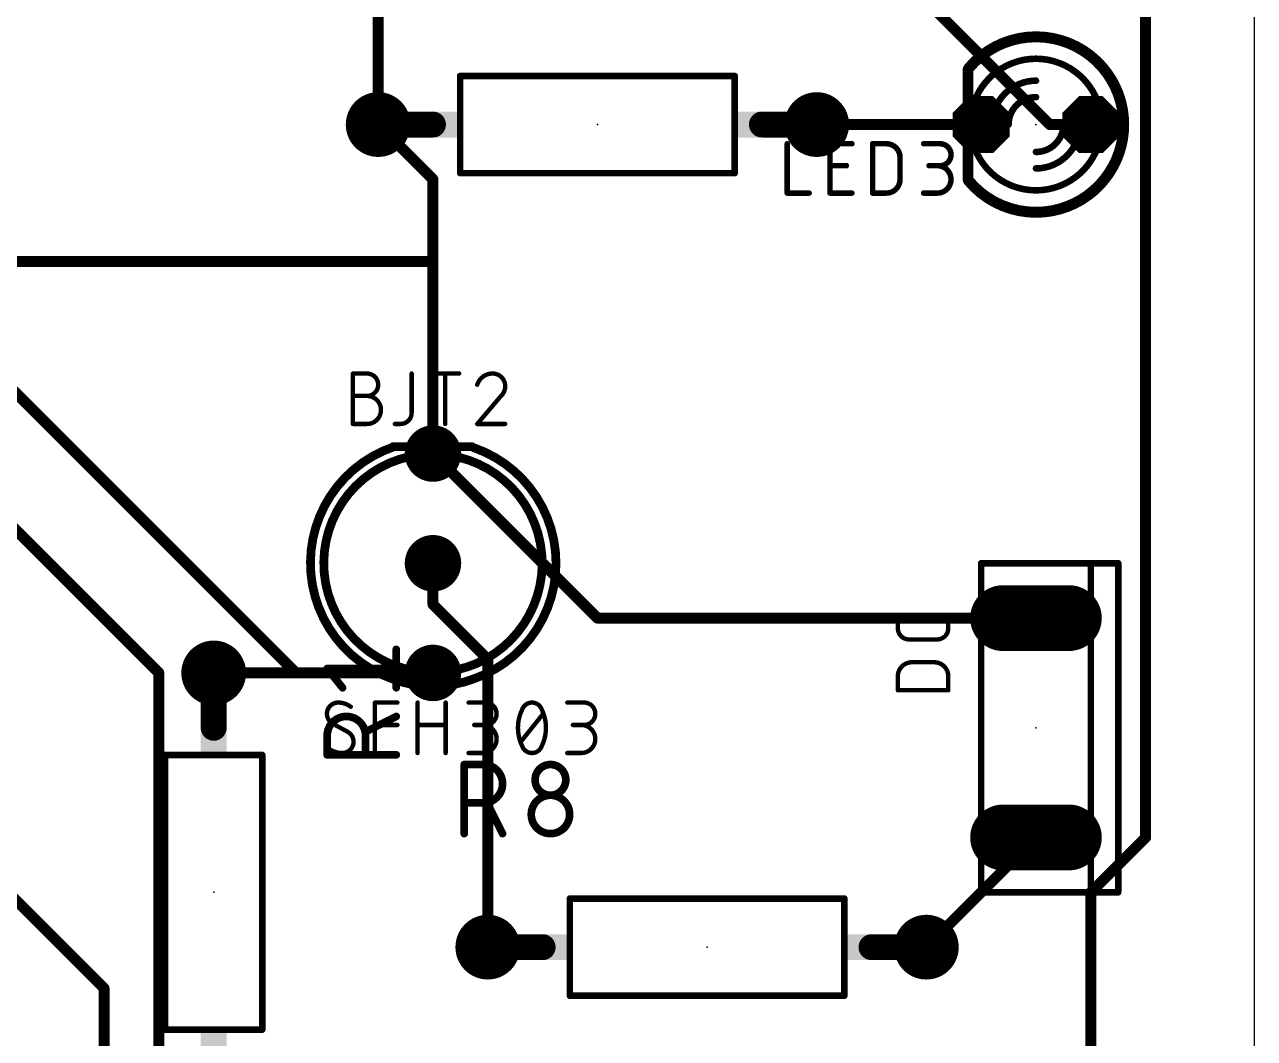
# Model space of a CAD drawing. Extents: x 0 to 84, y -53 to 109.
# Drawn here: x 55.31 to 83.8, y 57.58 to 81.05 of the extents above; entities that cross this region are included whole.
import ezdxf

# ---------------------------------------------------------------- set-up
doc = ezdxf.new("R2010")
doc.units = 0
for name, color, linetype in [('16', 132, 'CONTINUOUS'), ('17', 110, 'CONTINUOUS'), ('20', 31, 'CONTINUOUS'), ('21', 253, 'CONTINUOUS'), ('23', 53, 'CONTINUOUS'), ('25', 253, 'CONTINUOUS'), ('27', 253, 'CONTINUOUS'), ('51', 253, 'CONTINUOUS')]:
    doc.layers.add(name, color=color, linetype=linetype)

# ---------------------------------------------------------------- blocks, each defined once
blk = doc.blocks.new('ROUNDP')
at = {"const_width": 0.5}
blk.add_lwpolyline([(0, -0.25, 1), (0, 0.25, 1), (0, -0.25)], format="xyb", dxfattribs=at)
blk = doc.blocks.new('RECT')
blk.add_solid([(-0.5, -0.5), (0.5, -0.5), (-0.5, 0.5), (0.5, 0.5)])
blk = doc.blocks.new('LONGP100')
at = {"const_width": 1}
blk.add_lwpolyline([(-0.5, 0), (0.5, 0)], dxfattribs=at)
at = {"const_width": 0.5}
for points in [[(-0.5, 0.25, 1), (-0.5, -0.25)], [(0.5, -0.25, 1), (0.5, 0.25)]]:
    blk.add_lwpolyline(points, format="xyb", dxfattribs=at)
blk = doc.blocks.new('OCTAGONP')
at = {"const_width": 0.5}
blk.add_lwpolyline([(-0.25, -0.1036), (-0.25, 0.1036), (-0.1036, 0.25), (0.1036, 0.25), (0.25, 0.1036), (0.25, -0.1036), (0.1036, -0.25), (-0.1036, -0.25), (-0.25, -0.1036), (-0.25, 0.1036)], dxfattribs=at)

msp = doc.modelspace()

# ---------------------------------------------------------------- linework, layer by layer
at = {"layer": '16', "const_width": 0.254}
for points in [[(81.28, 89.2175), (81.28, 62.23)], [(63.5, 78.74), (63.5, 83.82)], [(75.2475, 82.55), (79.0575, 78.74)], [(63.5, 78.74), (64.77, 77.47)], [(73.66, 78.74), (77.47, 78.74)], [(79.0575, 78.74), (80.01, 78.74)], [(64.77, 77.47), (64.77, 75.565)], [(64.77, 75.565), (54.61, 75.565)], [(64.77, 75.565), (64.77, 71.12)], [(61.595, 66.04), (53.34, 74.295)], [(58.42, 66.04), (53.34, 71.12)], [(64.77, 71.12), (68.58, 67.31)], [(64.77, 67.6275), (64.77, 68.58)], [(66.04, 66.3575), (64.77, 67.6275)], [(68.58, 67.31), (78.74, 67.31)], [(66.04, 59.69), (66.04, 66.3575)], [(58.42, 55.245), (58.42, 66.04)], [(59.69, 66.04), (61.595, 66.04)], [(61.595, 66.04), (64.77, 66.04)], [(52.07, 63.8175), (57.15, 58.7375)], [(78.74, 62.23), (76.2, 59.69)], [(81.28, 62.23), (80.01, 60.96)], [(80.01, 60.96), (80.01, 57.15)], [(57.15, 58.7375), (57.15, 53.34)]]:
    msp.add_lwpolyline(points, dxfattribs=at)
at = {"layer": '16', "const_width": 0.127}
for points in [[(63.5449, 78.7849, 1), (63.4551, 78.6951)], [(63.4365, 78.74, 1), (63.5635, 78.74)], [(73.66, 78.8035, 1), (73.66, 78.6765)], [(77.47, 78.6765, 1), (77.47, 78.8035)], [(79.0575, 78.8035, 1), (79.0575, 78.6765)], [(79.0126, 78.6951, 1), (79.1024, 78.7849)], [(80.01, 78.6765, 1), (80.01, 78.8035)], [(64.8335, 77.47, 1), (64.7065, 77.47)], [(64.7251, 77.4251, 1), (64.8149, 77.5149)], [(64.8335, 75.565, 1), (64.7065, 75.565)], [(64.7065, 75.565, 1), (64.8335, 75.565)], [(64.77, 75.5015, 1), (64.77, 75.6285)], [(64.8149, 71.1649, 1), (64.7251, 71.0751)], [(64.7065, 71.12, 1), (64.8335, 71.12)], [(64.8335, 68.58, 1), (64.7065, 68.58)], [(64.8149, 67.6724, 1), (64.7251, 67.5826)], [(64.7065, 67.6275, 1), (64.8335, 67.6275)], [(68.58, 67.3735, 1), (68.58, 67.2465)], [(68.5351, 67.2651, 1), (68.6249, 67.3549)], [(78.74, 67.2465, 1), (78.74, 67.3735)], [(66.1035, 66.3575, 1), (65.9765, 66.3575)], [(65.9951, 66.3126, 1), (66.0849, 66.4024)], [(58.4835, 66.04, 1), (58.3565, 66.04)], [(58.3751, 65.9951, 1), (58.4649, 66.0849)], [(59.69, 66.1035, 1), (59.69, 65.9765)], [(61.595, 66.1035, 1), (61.595, 65.9765)], [(61.5501, 65.9951, 1), (61.6399, 66.0849)], [(61.595, 65.9765, 1), (61.595, 66.1035)], [(64.77, 65.9765, 1), (64.77, 66.1035)], [(78.7849, 62.1851, 1), (78.6951, 62.2749)], [(81.2165, 62.23, 1), (81.3435, 62.23)], [(81.3249, 62.1851, 1), (81.2351, 62.2749)], [(80.0735, 60.96, 1), (79.9465, 60.96)], [(79.9651, 61.0049, 1), (80.0549, 60.9151)], [(65.9765, 59.69, 1), (66.1035, 59.69)], [(76.1551, 59.7349, 1), (76.2449, 59.6451)], [(57.2135, 58.7375, 1), (57.0865, 58.7375)], [(57.1051, 58.6926, 1), (57.1949, 58.7824)]]:
    msp.add_lwpolyline(points, format="xyb", dxfattribs=at)
at = {"layer": '20'}
msp.add_line((83.8, 0), (83.8, 102.54), dxfattribs=at)
at = {"layer": '21'}
for points, const_width in [([(78.74, 80.772, 0.2206), (77.1888, 80.0526)], 0.254), ([(80.5043, 79.7482, 0.2691), (78.74, 80.772)], 0.254), ([(78.74, 80.8355, 1), (78.74, 80.7085)], 0.127), ([(78.74, 80.7085, 1), (78.74, 80.8355)], 0.127), ([(77.1403, 80.0936, 1), (77.2373, 80.0116)], 0.127), ([(78.74, 80.264, 0.2315), (77.537, 79.6756)], 0.1524), ([(79.943, 79.6756, 0.2315), (78.74, 80.264)], 0.1524), ([(78.74, 80.3021, 1), (78.74, 80.2259)], 0.0762), ([(78.74, 80.2259, 1), (78.74, 80.3021)], 0.0762), ([(65.4, 79.9031, 1), (65.4, 79.8269)], 0.0762), ([(65.4381, 79.865, 1), (65.3619, 79.865)], 0.0762), ([(71.7981, 79.865, 1), (71.7219, 79.865)], 0.0762), ([(71.76, 79.8269, 1), (71.76, 79.9031)], 0.0762), ([(80.4492, 79.7167, 1), (80.5594, 79.7797)], 0.127), ([(77.5069, 79.699, 1), (77.5671, 79.6522)], 0.0762), ([(79.9129, 79.6522, 1), (79.9731, 79.699)], 0.0762), ([(77.4999, 77.8542, 0.2422), (78.74, 77.216)], 0.1524), ([(77.5309, 77.8763, 1), (77.4689, 77.8321)], 0.0762), ([(78.74, 76.708, 0.277), (80.5329, 77.7838)], 0.254), ([(78.74, 77.216, 0.2361), (79.9592, 77.8256)], 0.1524), ([(79.9897, 77.8027, 1), (79.9287, 77.8485)], 0.0762), ([(80.5889, 77.7539, 1), (80.4769, 77.8137)], 0.127), ([(65.4, 77.6531, 1), (65.4, 77.5769)], 0.0762), ([(65.3619, 77.615, 1), (65.4381, 77.615)], 0.0762), ([(71.7219, 77.615, 1), (71.7981, 77.615)], 0.0762), ([(71.76, 77.5769, 1), (71.76, 77.6531)], 0.0762), ([(77.179, 77.4391, 0.2226), (78.74, 76.708)], 0.254), ([(77.2278, 77.4798, 1), (77.1302, 77.3984)], 0.127), ([(78.74, 77.2541, 1), (78.74, 77.1779)], 0.0762), ([(78.74, 77.1779, 1), (78.74, 77.2541)], 0.0762), ([(78.74, 76.7715, 1), (78.74, 76.6445)], 0.127), ([(78.74, 76.6445, 1), (78.74, 76.7715)], 0.127), ([(63.87, 71.28, 0.712), (63.82, 65.905)], 0.2032), ([(63.845, 71.3308, 1), (63.845, 71.2292)], 0.1016), ([(63.8862, 71.2318, 1), (63.8538, 71.3282)], 0.1016), ([(63.87, 71.2292, 1), (63.87, 71.3308)], 0.1016), ([(65.72, 65.905, 0.7103), (65.72, 71.255)], 0.2032), ([(65.7367, 71.303, 1), (65.7033, 71.207)], 0.1016), ([(63.77, 70.905, 0.6506), (63.72, 66.28)], 0.2032), ([(63.7901, 70.8583, 1), (63.7499, 70.9517)], 0.1016), ([(65.77, 66.255, 0.6506), (65.82, 70.88)], 0.2032), ([(65.8411, 70.9262, 1), (65.7989, 70.8338)], 0.1016), ([(77.47, 68.6181, 1), (77.47, 68.5419)], 0.0762), ([(77.5081, 68.58, 1), (77.4319, 68.58)], 0.0762), ([(80.0481, 68.58, 1), (79.9719, 68.58)], 0.0762), ([(80.01, 68.6181, 1), (80.01, 68.5419)], 0.0762), ([(80.01, 68.5419, 1), (80.01, 68.6181)], 0.0762), ([(80.6831, 68.58, 1), (80.6069, 68.58)], 0.0762), ([(80.645, 68.5419, 1), (80.645, 68.6181)], 0.0762), ([(63.6989, 66.2338, 1), (63.7411, 66.3262)], 0.1016), ([(65.7499, 66.3017, 1), (65.7901, 66.2083)], 0.1016), ([(63.8029, 65.8572, 1), (63.8371, 65.9528)], 0.1016), ([(65.7033, 65.953, 1), (65.7367, 65.857)], 0.1016), ([(58.6031, 64.14, 1), (58.5269, 64.14)], 0.0762), ([(58.565, 64.1781, 1), (58.565, 64.1019)], 0.0762), ([(60.8531, 64.14, 1), (60.7769, 64.14)], 0.0762), ([(60.815, 64.1019, 1), (60.815, 64.1781)], 0.0762), ([(77.47, 60.9981, 1), (77.47, 60.9219)], 0.0762), ([(77.4319, 60.96, 1), (77.5081, 60.96)], 0.0762), ([(80.01, 60.9981, 1), (80.01, 60.9219)], 0.0762), ([(79.9719, 60.96, 1), (80.0481, 60.96)], 0.0762), ([(80.01, 60.9219, 1), (80.01, 60.9981)], 0.0762), ([(80.6069, 60.96, 1), (80.6831, 60.96)], 0.0762), ([(80.645, 60.9219, 1), (80.645, 60.9981)], 0.0762), ([(67.94, 60.8531, 1), (67.94, 60.7769)], 0.0762), ([(67.9781, 60.815, 1), (67.9019, 60.815)], 0.0762), ([(74.3381, 60.815, 1), (74.2619, 60.815)], 0.0762), ([(74.3, 60.7769, 1), (74.3, 60.8531)], 0.0762), ([(67.94, 58.6031, 1), (67.94, 58.5269)], 0.0762), ([(67.9019, 58.565, 1), (67.9781, 58.565)], 0.0762), ([(74.2619, 58.565, 1), (74.3381, 58.565)], 0.0762), ([(74.3, 58.5269, 1), (74.3, 58.6031)], 0.0762), ([(58.565, 57.8181, 1), (58.565, 57.7419)], 0.0762), ([(60.815, 57.7419, 1), (60.815, 57.8181)], 0.0762), ([(58.5269, 57.78, 1), (58.6031, 57.78)], 0.0762), ([(60.7769, 57.78, 1), (60.8531, 57.78)], 0.0762)]:
    msp.add_lwpolyline(points, format="xyb", dxfattribs=dict(at, const_width=const_width))
for points, const_width in [([(71.76, 79.865), (65.4, 79.865)], 0.1524), ([(65.4, 79.865), (65.4, 77.615)], 0.1524), ([(71.76, 77.615), (71.76, 79.865)], 0.1524), ([(65.4, 77.615), (71.76, 77.615)], 0.1524), ([(63.845, 71.28), (63.87, 71.28)], 0.2032), ([(77.47, 68.58), (80.01, 68.58)], 0.1524), ([(77.47, 68.58), (77.47, 60.96)], 0.1524), ([(80.01, 60.96), (80.01, 68.58)], 0.1524), ([(80.01, 68.58), (80.645, 68.58)], 0.1524), ([(80.645, 60.96), (80.645, 68.58)], 0.1524), ([(58.565, 64.14), (58.565, 57.78)], 0.1524), ([(60.815, 64.14), (58.565, 64.14)], 0.1524), ([(60.815, 57.78), (60.815, 64.14)], 0.1524), ([(80.01, 60.96), (77.47, 60.96)], 0.1524), ([(80.645, 60.96), (80.01, 60.96)], 0.1524), ([(74.3, 60.815), (67.94, 60.815)], 0.1524), ([(67.94, 60.815), (67.94, 58.565)], 0.1524), ([(74.3, 58.565), (74.3, 60.815)], 0.1524), ([(67.94, 58.565), (74.3, 58.565)], 0.1524), ([(58.565, 57.78), (60.815, 57.78)], 0.1524)]:
    msp.add_lwpolyline(points, dxfattribs=dict(at, const_width=const_width))
at = {"layer": '23'}
for p in [(68.58, 78.74), (78.74, 78.74), (64.77, 68.58), (78.74, 64.77), (59.69, 60.96), (71.12, 59.69)]:
    msp.add_point(p, dxfattribs=at)
at = {"layer": '25'}
for points, const_width in [([(72.9767, 78.2955), (72.9767, 77.1525)], 0.127), ([(73.9673, 77.1525), (73.9673, 78.2955)], 0.127), ([(73.9673, 78.2955), (74.4753, 78.2955)], 0.127), ([(74.9554, 77.1525), (74.9554, 78.2955)], 0.127), ([(74.9554, 78.2955), (75.2729, 78.2955)], 0.127), ([(76.1365, 78.2955), (76.5175, 78.2955)], 0.127), ([(73.9673, 77.7875), (74.3483, 77.7875)], 0.127), ([(75.5904, 77.978), (75.5904, 77.47)], 0.127), ([(76.5175, 77.7875), (76.2635, 77.7875)], 0.127), ([(72.9767, 77.1525), (73.4847, 77.1525)], 0.127), ([(74.4753, 77.1525), (73.9673, 77.1525)], 0.127), ([(75.2729, 77.1525), (74.9554, 77.1525)], 0.127), ([(76.1365, 77.1525), (76.454, 77.1525)], 0.127), ([(62.9158, 71.8058), (62.9158, 72.9742)], 0.1016), ([(62.9158, 72.9742), (63.2404, 72.9742)], 0.1016), ([(64.2765, 72.9742), (64.2765, 72.0654)], 0.1016), ([(64.7277, 72.9742), (65.3768, 72.9742)], 0.1016), ([(65.0522, 71.8058), (65.0522, 72.9742)], 0.1016), ([(62.9158, 72.4549), (63.2404, 72.4549)], 0.1016), ([(66.3462, 72.4549), (65.7945, 71.8058)], 0.1016), ([(63.2404, 71.8058), (62.9158, 71.8058)], 0.1016), ([(64.0169, 71.8058), (63.8871, 71.8058)], 0.1016), ([(65.7945, 71.8058), (66.4436, 71.8058)], 0.1016), ([(75.5396, 67.0758), (75.5396, 67.3354)], 0.1016), ([(76.708, 67.3354), (76.708, 67.0758)], 0.1016), ([(63.9191, 65.6971), (63.9191, 66.5861)], 0.1778), ([(76.4484, 66.8161), (75.7992, 66.8161)], 0.1016), ([(62.6745, 65.6971), (62.3189, 66.1416)], 0.1778), ([(62.3189, 66.1416), (63.9191, 66.1416)], 0.1778), ([(75.8642, 66.2874), (76.3834, 66.2874)], 0.1016), ([(75.5396, 65.6383), (75.5396, 65.9629)], 0.1016), ([(76.708, 65.9629), (76.708, 65.6383)], 0.1016), ([(76.708, 65.6383), (75.5396, 65.6383)], 0.1016), ([(63.9191, 65.0331), (63.2079, 64.6775)], 0.1778), ([(62.3189, 64.1441), (62.3189, 64.5886)], 0.1778), ([(63.2079, 64.5886), (63.2079, 64.1441)], 0.1778), ([(63.9191, 64.1441), (62.3189, 64.1441)], 0.1778), ([(65.4939, 62.3189), (65.4939, 63.9191)], 0.1778), ([(65.4939, 63.9191), (65.9384, 63.9191)], 0.1778), ([(65.9384, 63.0301), (65.4939, 63.0301)], 0.1778), ([(66.3829, 62.3189), (66.0273, 63.0301)], 0.1778)]:
    msp.add_lwpolyline(points, dxfattribs=dict(at, const_width=const_width))
for points, const_width in [([(73.0085, 78.2955, 1), (72.945, 78.2955)], 0.0635), ([(73.9991, 78.2955, 1), (73.9356, 78.2955)], 0.0635), ([(73.9673, 78.3273, 1), (73.9673, 78.2638)], 0.0635), ([(74.4753, 78.2638, 1), (74.4753, 78.3273)], 0.0635), ([(74.9871, 78.2955, 1), (74.9236, 78.2955)], 0.0635), ([(74.9554, 78.3273, 1), (74.9554, 78.2638)], 0.0635), ([(75.5904, 77.978, 0.4142), (75.2729, 78.2955)], 0.127), ([(75.2729, 78.3273, 1), (75.2729, 78.2638)], 0.0635), ([(75.2729, 78.2638, 1), (75.2729, 78.3273)], 0.0635), ([(76.1365, 78.3273, 1), (76.1365, 78.2638)], 0.0635), ([(76.5175, 77.7875, 1), (76.5175, 78.2955)], 0.127), ([(76.5175, 78.3273, 1), (76.5175, 78.2638)], 0.0635), ([(76.5175, 78.2638, 1), (76.5175, 78.3273)], 0.0635), ([(73.9673, 77.8193, 1), (73.9673, 77.7558)], 0.0635), ([(74.3483, 77.7558, 1), (74.3483, 77.8193)], 0.0635), ([(75.6222, 77.978, 1), (75.5587, 77.978)], 0.0635), ([(75.5587, 77.978, 1), (75.6222, 77.978)], 0.0635), ([(76.2635, 77.8193, 1), (76.2635, 77.7558)], 0.0635), ([(76.454, 77.8193, 1), (76.454, 77.7558)], 0.0635), ([(76.454, 77.1525, 1), (76.454, 77.7875)], 0.127), ([(76.5175, 77.8193, 1), (76.5175, 77.7558)], 0.0635), ([(76.5175, 77.7558, 1), (76.5175, 77.8193)], 0.0635), ([(75.2729, 77.1525, 0.4142), (75.5904, 77.47)], 0.127), ([(75.6222, 77.47, 1), (75.5587, 77.47)], 0.0635), ([(75.5587, 77.47, 1), (75.6222, 77.47)], 0.0635), ([(72.9767, 77.1843, 1), (72.9767, 77.1208)], 0.0635), ([(73.4847, 77.1208, 1), (73.4847, 77.1843)], 0.0635), ([(73.9673, 77.1843, 1), (73.9673, 77.1208)], 0.0635), ([(74.4753, 77.1208, 1), (74.4753, 77.1843)], 0.0635), ([(74.9554, 77.1843, 1), (74.9554, 77.1208)], 0.0635), ([(75.2729, 77.1843, 1), (75.2729, 77.1208)], 0.0635), ([(75.2729, 77.1208, 1), (75.2729, 77.1843)], 0.0635), ([(76.1365, 77.1843, 1), (76.1365, 77.1208)], 0.0635), ([(76.454, 77.1843, 1), (76.454, 77.1208)], 0.0635), ([(76.454, 77.1208, 1), (76.454, 77.1843)], 0.0635), ([(72.945, 77.1525, 1), (73.0085, 77.1525)], 0.0635), ([(73.9356, 77.1525, 1), (73.9991, 77.1525)], 0.0635), ([(74.9236, 77.1525, 1), (74.9871, 77.1525)], 0.0635), ([(62.9412, 72.9742, 1), (62.8904, 72.9742)], 0.0508), ([(62.9158, 72.9996, 1), (62.9158, 72.9488)], 0.0508), ([(63.2404, 72.4549, 1), (63.2404, 72.9742)], 0.1016), ([(63.2404, 72.9996, 1), (63.2404, 72.9488)], 0.0508), ([(63.2404, 72.9488, 1), (63.2404, 72.9996)], 0.0508), ([(64.3019, 72.9742, 1), (64.2511, 72.9742)], 0.0508), ([(64.7277, 72.9996, 1), (64.7277, 72.9488)], 0.0508), ([(65.0776, 72.9742, 1), (65.0268, 72.9742)], 0.0508), ([(65.3768, 72.9488, 1), (65.3768, 72.9996)], 0.0508), ([(66.1515, 72.9742, 0.3252), (65.7945, 72.7146)], 0.1016), ([(66.4436, 72.6821, 0.4142), (66.1515, 72.9742)], 0.1016), ([(66.1515, 72.9996, 1), (66.1515, 72.9488)], 0.0508), ([(66.1515, 72.9488, 1), (66.1515, 72.9996)], 0.0508), ([(65.7703, 72.7224, 1), (65.8186, 72.7067)], 0.0508), ([(66.3462, 72.4549, 0.2053), (66.4436, 72.6821)], 0.1016), ([(66.469, 72.6821, 1), (66.4182, 72.6821)], 0.0508), ([(66.4182, 72.6821, 1), (66.469, 72.6821)], 0.0508), ([(62.9158, 72.4803, 1), (62.9158, 72.4295)], 0.0508), ([(63.2404, 71.8058, 1), (63.2404, 72.4549)], 0.1016), ([(63.2404, 72.4803, 1), (63.2404, 72.4295)], 0.0508), ([(63.2404, 72.4803, 1), (63.2404, 72.4295)], 0.0508), ([(63.2404, 72.4295, 1), (63.2404, 72.4803)], 0.0508), ([(66.3287, 72.4733, 1), (66.3637, 72.4365)], 0.0508), ([(66.3656, 72.4385, 1), (66.3268, 72.4714)], 0.0508), ([(64.0169, 71.8058, 0.4142), (64.2765, 72.0654)], 0.1016), ([(64.3019, 72.0654, 1), (64.2511, 72.0654)], 0.0508), ([(64.2511, 72.0654, 1), (64.3019, 72.0654)], 0.0508), ([(62.9158, 71.8312, 1), (62.9158, 71.7804)], 0.0508), ([(62.8904, 71.8058, 1), (62.9412, 71.8058)], 0.0508), ([(63.2404, 71.8312, 1), (63.2404, 71.7804)], 0.0508), ([(63.2404, 71.7804, 1), (63.2404, 71.8312)], 0.0508), ([(63.8871, 71.8312, 1), (63.8871, 71.7804)], 0.0508), ([(64.0169, 71.8312, 1), (64.0169, 71.7804)], 0.0508), ([(64.0169, 71.7804, 1), (64.0169, 71.8312)], 0.0508), ([(65.0268, 71.8058, 1), (65.0776, 71.8058)], 0.0508), ([(65.7751, 71.8223, 1), (65.8138, 71.7893)], 0.0508), ([(65.7945, 71.8312, 1), (65.7945, 71.7804)], 0.0508), ([(66.4436, 71.7804, 1), (66.4436, 71.8312)], 0.0508), ([(75.565, 67.3354, 1), (75.5142, 67.3354)], 0.0508), ([(76.7334, 67.3354, 1), (76.6826, 67.3354)], 0.0508), ([(75.5396, 67.0758, 0.4142), (75.7992, 66.8161)], 0.1016), ([(75.565, 67.0758, 1), (75.5142, 67.0758)], 0.0508), ([(75.5142, 67.0758, 1), (75.565, 67.0758)], 0.0508), ([(76.4484, 66.8161, 0.4142), (76.708, 67.0758)], 0.1016), ([(76.7334, 67.0758, 1), (76.6826, 67.0758)], 0.0508), ([(76.6826, 67.0758, 1), (76.7334, 67.0758)], 0.0508), ([(63.9635, 66.5861, 1), (63.8747, 66.5861)], 0.0889), ([(75.7992, 66.8415, 1), (75.7992, 66.7907)], 0.0508), ([(75.7992, 66.7907, 1), (75.7992, 66.8415)], 0.0508), ([(76.4484, 66.8415, 1), (76.4484, 66.7907)], 0.0508), ([(76.4484, 66.7907, 1), (76.4484, 66.8415)], 0.0508), ([(62.3536, 66.1694, 1), (62.2842, 66.1138)], 0.0889), ([(62.3189, 66.186, 1), (62.3189, 66.0971)], 0.0889), ([(63.9191, 66.0971, 1), (63.9191, 66.186)], 0.0889), ([(75.8642, 66.2874, 0.4142), (75.5396, 65.9629)], 0.1016), ([(75.8642, 66.3128, 1), (75.8642, 66.262)], 0.0508), ([(75.8642, 66.262, 1), (75.8642, 66.3128)], 0.0508), ([(76.708, 65.9629, 0.4142), (76.3834, 66.2874)], 0.1016), ([(76.3834, 66.3128, 1), (76.3834, 66.262)], 0.0508), ([(76.3834, 66.262, 1), (76.3834, 66.3128)], 0.0508), ([(75.565, 65.9629, 1), (75.5142, 65.9629)], 0.0508), ([(75.5142, 65.9629, 1), (75.565, 65.9629)], 0.0508), ([(76.7334, 65.9629, 1), (76.6826, 65.9629)], 0.0508), ([(76.6826, 65.9629, 1), (76.7334, 65.9629)], 0.0508), ([(62.6398, 65.6693, 1), (62.7092, 65.7249)], 0.0889), ([(63.8747, 65.6971, 1), (63.9635, 65.6971)], 0.0889), ([(75.5396, 65.6637, 1), (75.5396, 65.6129)], 0.0508), ([(75.5142, 65.6383, 1), (75.565, 65.6383)], 0.0508), ([(76.6826, 65.6383, 1), (76.7334, 65.6383)], 0.0508), ([(76.708, 65.6129, 1), (76.708, 65.6637)], 0.0508), ([(63.2079, 64.5886, 1), (62.3189, 64.5886)], 0.1778), ([(63.939, 64.9933, 1), (63.8992, 65.0728)], 0.0889), ([(62.3634, 64.5886, 1), (62.2745, 64.5886)], 0.0889), ([(63.188, 64.7172, 1), (63.2278, 64.6377)], 0.0889), ([(63.2523, 64.5886, 1), (63.1635, 64.5886)], 0.0889), ([(62.2745, 64.5886, 1), (62.3634, 64.5886)], 0.0889), ([(63.1635, 64.5886, 1), (63.2523, 64.5886)], 0.0889), ([(62.3189, 64.1885, 1), (62.3189, 64.0996)], 0.0889), ([(62.2745, 64.1441, 1), (62.3634, 64.1441)], 0.0889), ([(63.1635, 64.1441, 1), (63.2523, 64.1441)], 0.0889), ([(63.9191, 64.0996, 1), (63.9191, 64.1885)], 0.0889), ([(65.5383, 63.9191, 1), (65.4494, 63.9191)], 0.0889), ([(65.4939, 63.9635, 1), (65.4939, 63.8747)], 0.0889), ([(65.9384, 63.0301, 1), (65.9384, 63.9191)], 0.1778), ([(65.9384, 63.9635, 1), (65.9384, 63.8747)], 0.0889), ([(65.9384, 63.8747, 1), (65.9384, 63.9635)], 0.0889), ([(67.847, 63.5635, 1), (67.1358, 63.5635)], 0.1778), ([(67.1358, 63.5635, 1), (67.847, 63.5635)], 0.1778), ([(67.1803, 63.5635, 1), (67.0914, 63.5635)], 0.0889), ([(67.0914, 63.5635, 1), (67.1803, 63.5635)], 0.0889), ([(67.8915, 63.5635, 1), (67.8026, 63.5635)], 0.0889), ([(67.8026, 63.5635, 1), (67.8915, 63.5635)], 0.0889), ([(67.9359, 62.7634, 1), (67.0469, 62.7634)], 0.1778), ([(65.4939, 63.0746, 1), (65.4939, 62.9857)], 0.0889), ([(65.9384, 63.0746, 1), (65.9384, 62.9857)], 0.0889), ([(65.9384, 62.9857, 1), (65.9384, 63.0746)], 0.0889), ([(66.0671, 63.05, 1), (65.9875, 63.0102)], 0.0889), ([(67.0469, 62.7634, 1), (67.9359, 62.7634)], 0.1778), ([(67.0914, 62.7634, 1), (67.0025, 62.7634)], 0.0889), ([(67.0025, 62.7634, 1), (67.0914, 62.7634)], 0.0889), ([(67.9804, 62.7634, 1), (67.8915, 62.7634)], 0.0889), ([(67.8915, 62.7634, 1), (67.9804, 62.7634)], 0.0889), ([(65.4494, 62.3189, 1), (65.5383, 62.3189)], 0.0889), ([(66.3431, 62.299, 1), (66.4227, 62.3388)], 0.0889)]:
    msp.add_lwpolyline(points, format="xyb", dxfattribs=dict(at, const_width=const_width))
at = {"layer": '27'}
for points, const_width in [([(62.5729, 65.3542, 0.4142), (62.3133, 65.0946)], 0.1016), ([(62.865, 65.2568, 0.1623), (62.5729, 65.3542)], 0.1016), ([(62.5729, 65.3796, 1), (62.5729, 65.3288)], 0.0508), ([(62.5729, 65.3288, 1), (62.5729, 65.3796)], 0.0508), ([(62.8498, 65.2365, 1), (62.8802, 65.2772)], 0.0508), ([(63.4515, 65.3542, 1), (63.4007, 65.3542)], 0.0508), ([(63.4261, 65.3796, 1), (63.4261, 65.3288)], 0.0508), ([(63.9453, 65.3288, 1), (63.9453, 65.3796)], 0.0508), ([(64.4398, 65.3542, 1), (64.389, 65.3542)], 0.0508), ([(65.0889, 65.3542, 1), (65.0381, 65.3542)], 0.0508), ([(65.5955, 65.3796, 1), (65.5955, 65.3288)], 0.0508), ([(65.985, 64.8349, 1), (65.985, 65.3542)], 0.1016), ([(65.985, 65.3796, 1), (65.985, 65.3288)], 0.0508), ([(65.985, 65.3288, 1), (65.985, 65.3796)], 0.0508), ([(67.063, 65.3542, 0.3205), (66.8359, 65.1919)], 0.1016), ([(67.2902, 65.1919, 0.3205), (67.063, 65.3542)], 0.1016), ([(67.063, 65.3796, 1), (67.063, 65.3288)], 0.0508), ([(67.063, 65.3288, 1), (67.063, 65.3796)], 0.0508), ([(67.8815, 65.3796, 1), (67.8815, 65.3288)], 0.0508), ([(68.271, 64.8349, 1), (68.271, 65.3542)], 0.1016), ([(68.271, 65.3796, 1), (68.271, 65.3288)], 0.0508), ([(68.271, 65.3288, 1), (68.271, 65.3796)], 0.0508), ([(62.3133, 65.0946, 0.2656), (62.4431, 64.8674)], 0.1016), ([(62.3387, 65.0946, 1), (62.2879, 65.0946)], 0.0508), ([(62.2879, 65.0946, 1), (62.3387, 65.0946)], 0.0508), ([(66.8359, 65.1919, 0.1139), (66.7385, 64.77)], 0.1016), ([(66.8118, 65.2002, 1), (66.8599, 65.1837)], 0.0508), ([(66.8587, 65.1808, 1), (66.813, 65.2031)], 0.0508), ([(67.3131, 65.2031, 1), (67.2674, 65.1808)], 0.0508), ([(67.3876, 64.77, 0.1139), (67.2902, 65.1919)], 0.1016), ([(67.2662, 65.1837, 1), (67.3143, 65.2002)], 0.0508), ([(67.3425, 65.0787, 1), (67.3029, 65.1104)], 0.0508), ([(62.4552, 64.8897, 1), (62.4309, 64.8451)], 0.0508), ([(62.4302, 64.8455, 1), (62.456, 64.8892)], 0.0508), ([(62.9299, 64.4454, 0.2656), (62.8001, 64.6726)], 0.1016), ([(62.813, 64.6945, 1), (62.7872, 64.6507)], 0.0508), ([(62.7879, 64.6503, 1), (62.8123, 64.6949)], 0.0508), ([(63.4261, 64.8603, 1), (63.4261, 64.8095)], 0.0508), ([(63.9453, 64.8095, 1), (63.9453, 64.8603)], 0.0508), ([(64.4144, 64.8603, 1), (64.4144, 64.8095)], 0.0508), ([(65.0635, 64.8095, 1), (65.0635, 64.8603)], 0.0508), ([(65.7253, 64.8603, 1), (65.7253, 64.8095)], 0.0508), ([(65.92, 64.1858, 1), (65.92, 64.8349)], 0.1016), ([(65.92, 64.8603, 1), (65.92, 64.8095)], 0.0508), ([(65.985, 64.8603, 1), (65.985, 64.8095)], 0.0508), ([(65.985, 64.8095, 1), (65.985, 64.8603)], 0.0508), ([(66.7385, 64.77, 0.1139), (66.8359, 64.3481)], 0.1016), ([(66.7639, 64.77, 1), (66.7131, 64.77)], 0.0508), ([(66.7131, 64.77, 1), (66.7639, 64.77)], 0.0508), ([(67.2902, 64.3481, 0.1139), (67.3876, 64.77)], 0.1016), ([(67.413, 64.77, 1), (67.3622, 64.77)], 0.0508), ([(67.3622, 64.77, 1), (67.413, 64.77)], 0.0508), ([(68.0113, 64.8603, 1), (68.0113, 64.8095)], 0.0508), ([(68.206, 64.1858, 1), (68.206, 64.8349)], 0.1016), ([(68.206, 64.8603, 1), (68.206, 64.8095)], 0.0508), ([(68.271, 64.8603, 1), (68.271, 64.8095)], 0.0508), ([(68.271, 64.8095, 1), (68.271, 64.8603)], 0.0508), ([(62.2808, 64.3481, 0.2), (62.6703, 64.1858)], 0.1016), ([(62.2988, 64.366, 1), (62.2628, 64.3302)], 0.0508), ([(62.6703, 64.1858, 0.4142), (62.9299, 64.4454)], 0.1016), ([(62.9553, 64.4454, 1), (62.9045, 64.4454)], 0.0508), ([(62.9045, 64.4454, 1), (62.9553, 64.4454)], 0.0508), ([(66.7836, 64.4613, 1), (66.8232, 64.4296)], 0.0508), ([(66.8599, 64.3563, 1), (66.8118, 64.3398)], 0.0508), ([(66.8359, 64.3481, 0.3205), (67.063, 64.1858)], 0.1016), ([(67.063, 64.1858, 0.3205), (67.2902, 64.3481)], 0.1016), ([(67.3143, 64.3398, 1), (67.2662, 64.3563)], 0.0508), ([(62.6703, 64.2112, 1), (62.6703, 64.1604)], 0.0508), ([(62.6703, 64.1604, 1), (62.6703, 64.2112)], 0.0508), ([(63.4007, 64.1858, 1), (63.4515, 64.1858)], 0.0508), ([(64.389, 64.1858, 1), (64.4398, 64.1858)], 0.0508), ([(65.0381, 64.1858, 1), (65.0889, 64.1858)], 0.0508), ([(65.5955, 64.2112, 1), (65.5955, 64.1604)], 0.0508), ([(65.92, 64.2112, 1), (65.92, 64.1604)], 0.0508), ([(65.92, 64.1604, 1), (65.92, 64.2112)], 0.0508), ([(66.813, 64.3369, 1), (66.8587, 64.3592)], 0.0508), ([(67.063, 64.2112, 1), (67.063, 64.1604)], 0.0508), ([(67.063, 64.1604, 1), (67.063, 64.2112)], 0.0508), ([(67.2674, 64.3592, 1), (67.3131, 64.3369)], 0.0508), ([(67.8815, 64.2112, 1), (67.8815, 64.1604)], 0.0508), ([(68.206, 64.2112, 1), (68.206, 64.1604)], 0.0508), ([(68.206, 64.1604, 1), (68.206, 64.2112)], 0.0508)]:
    msp.add_lwpolyline(points, format="xyb", dxfattribs=dict(at, const_width=const_width))
at = {"layer": '27', "const_width": 0.1016}
for points in [[(63.4261, 64.1858), (63.4261, 65.3542)], [(63.4261, 65.3542), (63.9453, 65.3542)], [(64.4144, 64.1858), (64.4144, 65.3542)], [(65.0635, 65.3542), (65.0635, 64.1858)], [(65.5955, 65.3542), (65.985, 65.3542)], [(67.8815, 65.3542), (68.271, 65.3542)], [(66.8034, 64.4454), (67.3227, 65.0946)], [(62.8001, 64.6726), (62.4431, 64.8674)], [(63.4261, 64.8349), (63.9453, 64.8349)], [(64.4144, 64.8349), (65.0635, 64.8349)], [(65.985, 64.8349), (65.7253, 64.8349)], [(68.271, 64.8349), (68.0113, 64.8349)], [(65.5955, 64.1858), (65.92, 64.1858)], [(67.8815, 64.1858), (68.206, 64.1858)]]:
    msp.add_lwpolyline(points, dxfattribs=at)
at = {"layer": '51'}
for points, const_width in [([(77.1652, 80.01), (77.1652, 77.47)], 0.254), ([(63.5, 78.74), (64.77, 78.74)], 0.6), ([(72.39, 78.74), (73.66, 78.74)], 0.6), ([(63.87, 71.28), (65.67, 71.28)], 0.2032), ([(59.69, 66.04), (59.69, 64.77)], 0.6), ([(66.04, 59.69), (67.31, 59.69)], 0.6), ([(74.93, 59.69), (76.2, 59.69)], 0.6)]:
    msp.add_lwpolyline(points, dxfattribs=dict(at, const_width=const_width))
for points, const_width in [([(77.2287, 80.01, 1), (77.1017, 80.01)], 0.127), ([(77.5692, 79.7156, 0.1754), (77.216, 78.74)], 0.1524), ([(77.5985, 79.6912, 1), (77.5399, 79.74)], 0.0762), ([(78.74, 79.756, 0.4142), (77.724, 78.74)], 0.1524), ([(78.74, 79.7179, 1), (78.74, 79.7941)], 0.0762), ([(80.264, 78.74, 0.1837), (79.8791, 79.7525)], 0.1524), ([(79.9076, 79.7778, 1), (79.8506, 79.7272)], 0.0762), ([(80.772, 78.74, 0.1388), (80.4706, 79.805)], 0.254), ([(80.5247, 79.8383, 1), (80.4165, 79.7717)], 0.127), ([(78.74, 79.375, 0.4142), (78.105, 78.74)], 0.1524), ([(78.74, 79.3369, 1), (78.74, 79.4131)], 0.0762), ([(63.5, 78.89, 1), (63.5, 78.59)], 0.3), ([(64.77, 78.59, 1), (64.77, 78.89)], 0.3), ([(72.39, 78.89, 1), (72.39, 78.59)], 0.3), ([(73.66, 78.59, 1), (73.66, 78.89)], 0.3), ([(77.216, 78.74, 0.179), (77.5829, 77.7482)], 0.1524), ([(77.2541, 78.74, 1), (77.1779, 78.74)], 0.0762), ([(77.1779, 78.74, 1), (77.2541, 78.74)], 0.0762), ([(77.6859, 78.74, 1), (77.7621, 78.74)], 0.0762), ([(78.0669, 78.74, 1), (78.1431, 78.74)], 0.0762), ([(78.74, 78.105, 0.4142), (79.375, 78.74)], 0.1524), ([(78.74, 77.724, 0.4142), (79.756, 78.74)], 0.1524), ([(79.4131, 78.74, 1), (79.3369, 78.74)], 0.0762), ([(79.7941, 78.74, 1), (79.7179, 78.74)], 0.0762), ([(79.9108, 77.7644, 0.1754), (80.264, 78.74)], 0.1524), ([(80.3021, 78.74, 1), (80.2259, 78.74)], 0.0762), ([(80.2259, 78.74, 1), (80.3021, 78.74)], 0.0762), ([(80.5291, 77.7766, 0.1241), (80.772, 78.74)], 0.254), ([(80.8355, 78.74, 1), (80.7085, 78.74)], 0.127), ([(80.7085, 78.74, 1), (80.8355, 78.74)], 0.127), ([(78.74, 78.1431, 1), (78.74, 78.0669)], 0.0762), ([(77.554, 77.7234, 1), (77.6118, 77.773)], 0.0762), ([(78.74, 77.7621, 1), (78.74, 77.6859)], 0.0762), ([(79.8815, 77.7888, 1), (79.9401, 77.74)], 0.0762), ([(80.4732, 77.8067, 1), (80.585, 77.7465)], 0.127), ([(77.1017, 77.47, 1), (77.2287, 77.47)], 0.127), ([(63.87, 71.3308, 1), (63.87, 71.2292)], 0.1016), ([(65.67, 71.2292, 1), (65.67, 71.3308)], 0.1016), ([(65.82, 70.88, 0.2083), (63.77, 70.905)], 0.2032), ([(63.7503, 70.9518, 1), (63.7897, 70.8582)], 0.1016), ([(65.7991, 70.8337, 1), (65.8409, 70.9263)], 0.1016), ([(59.84, 66.04, 1), (59.54, 66.04)], 0.3), ([(63.72, 66.28, 0.2083), (65.77, 66.255)], 0.2032), ([(63.7409, 66.3263, 1), (63.6991, 66.2337)], 0.1016), ([(65.7897, 66.2082, 1), (65.7503, 66.3018)], 0.1016), ([(63.82, 65.905, 0.1847), (65.72, 65.905)], 0.2032), ([(63.8381, 65.9524, 1), (63.8019, 65.8576)], 0.1016), ([(65.7381, 65.8576, 1), (65.7019, 65.9524)], 0.1016), ([(59.54, 64.77, 1), (59.84, 64.77)], 0.3), ([(66.04, 59.84, 1), (66.04, 59.54)], 0.3), ([(67.31, 59.54, 1), (67.31, 59.84)], 0.3), ([(74.93, 59.84, 1), (74.93, 59.54)], 0.3), ([(76.2, 59.54, 1), (76.2, 59.84)], 0.3)]:
    msp.add_lwpolyline(points, format="xyb", dxfattribs=dict(at, const_width=const_width))

# ---------------------------------------------------------------- block references
at = {"layer": '17'}
for name, p, xscale, yscale in [('ROUNDP', (63.5, 78.74), 1.5, 1.5), ('ROUNDP', (63.5, 78.74), 1.5, 1.5), ('ROUNDP', (73.66, 78.74), 1.5, 1.5), ('ROUNDP', (73.66, 78.74), 1.5, 1.5), ('ROUNDP', (64.77, 71.12), 1.308, 1.308), ('ROUNDP', (64.77, 71.12), 1.308, 1.308), ('ROUNDP', (64.77, 68.58), 1.308, 1.308), ('ROUNDP', (64.77, 68.58), 1.308, 1.308), ('LONGP100', (78.74, 67.31), 1.524, 1.524), ('LONGP100', (78.74, 67.31), 1.524, 1.524), ('ROUNDP', (64.77, 66.04), 1.308, 1.308), ('ROUNDP', (64.77, 66.04), 1.308, 1.308), ('LONGP100', (78.74, 62.23), 1.524, 1.524), ('LONGP100', (78.74, 62.23), 1.524, 1.524), ('ROUNDP', (66.04, 59.69), 1.5, 1.5), ('ROUNDP', (66.04, 59.69), 1.5, 1.5), ('ROUNDP', (76.2, 59.69), 1.5, 1.5), ('ROUNDP', (76.2, 59.69), 1.5, 1.5)]:
    msp.add_blockref(name, p, dxfattribs=dict(at, xscale=xscale, yscale=yscale))
for name, p, xscale, yscale, rotation in [('OCTAGONP', (77.47, 78.74), 1.3208, 1.3208, 180), ('OCTAGONP', (77.47, 78.74), 1.3208, 1.3208, 180), ('OCTAGONP', (80.01, 78.74), 1.3208, 1.3208, 180), ('OCTAGONP', (80.01, 78.74), 1.3208, 1.3208, 180), ('ROUNDP', (59.69, 66.04), 1.5, 1.5, 270), ('ROUNDP', (59.69, 66.04), 1.5, 1.5, 270)]:
    msp.add_blockref(name, p, dxfattribs=dict(at, xscale=xscale, yscale=yscale, rotation=rotation))
at = {"layer": '21', "xscale": 0.555, "yscale": 0.6}
for p in [(65.0475, 78.74), (72.1125, 78.74), (67.5875, 59.69), (74.6525, 59.69)]:
    msp.add_blockref('RECT', p, dxfattribs=at)
at = {"layer": '21', "rotation": 270}
for p, xscale, yscale in [((78.74, 67.31), 0.508, 0.508), ((59.69, 64.4925), 0.555, 0.6), ((78.74, 62.23), 0.508, 0.508), ((59.69, 57.4275), 0.555, 0.6)]:
    msp.add_blockref('RECT', p, dxfattribs=dict(at, xscale=xscale, yscale=yscale))

doc.saveas('drawing.dxf')
